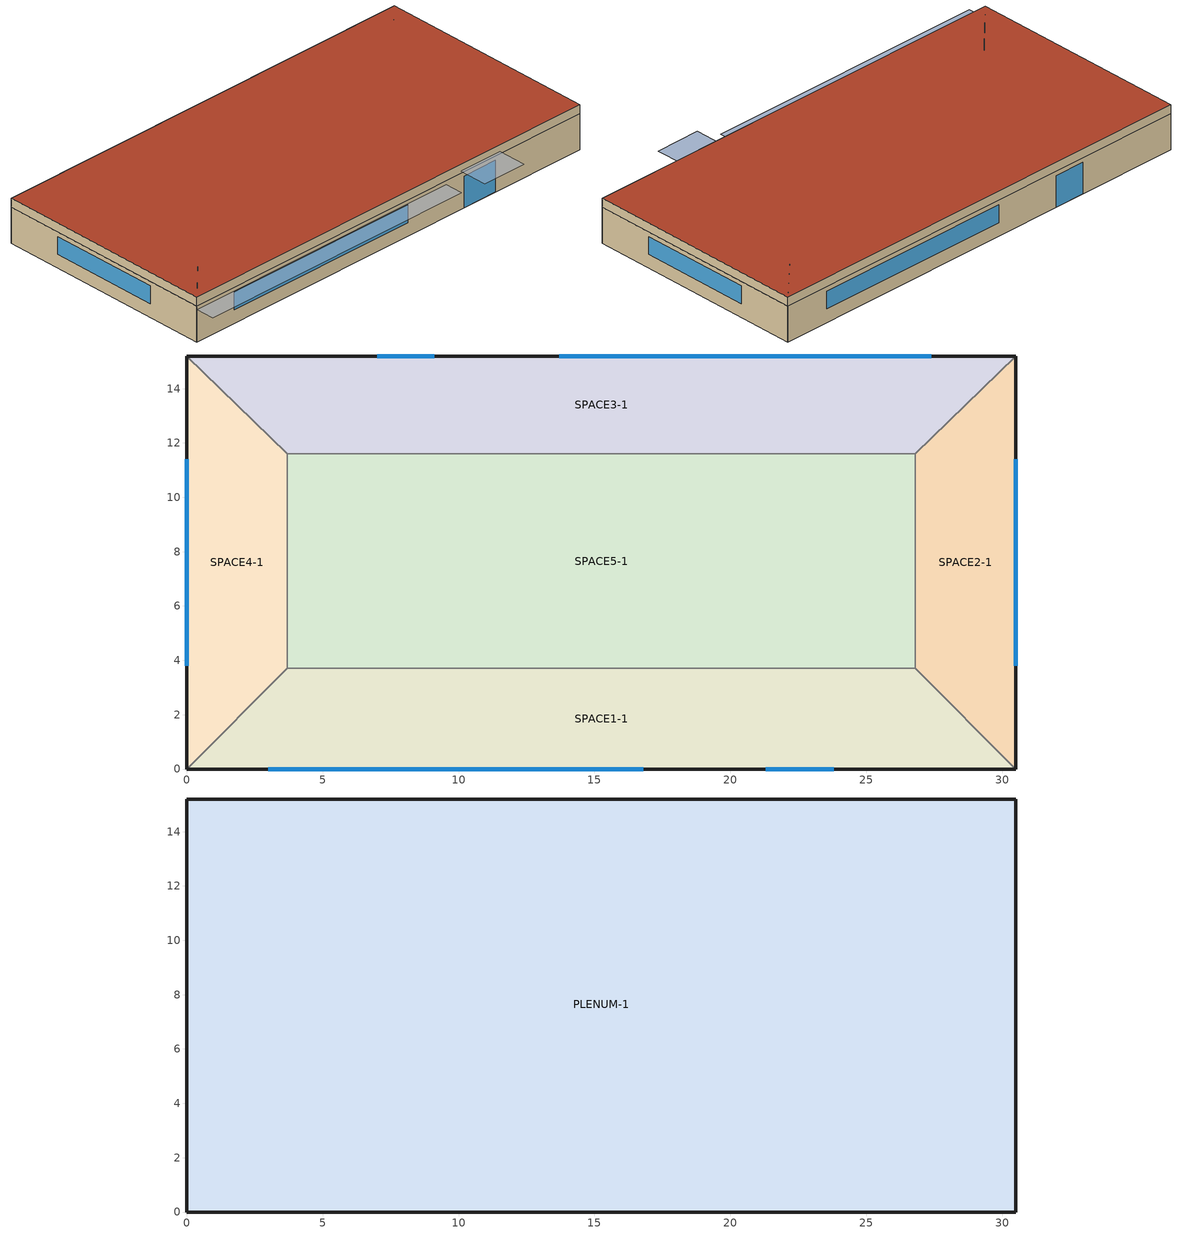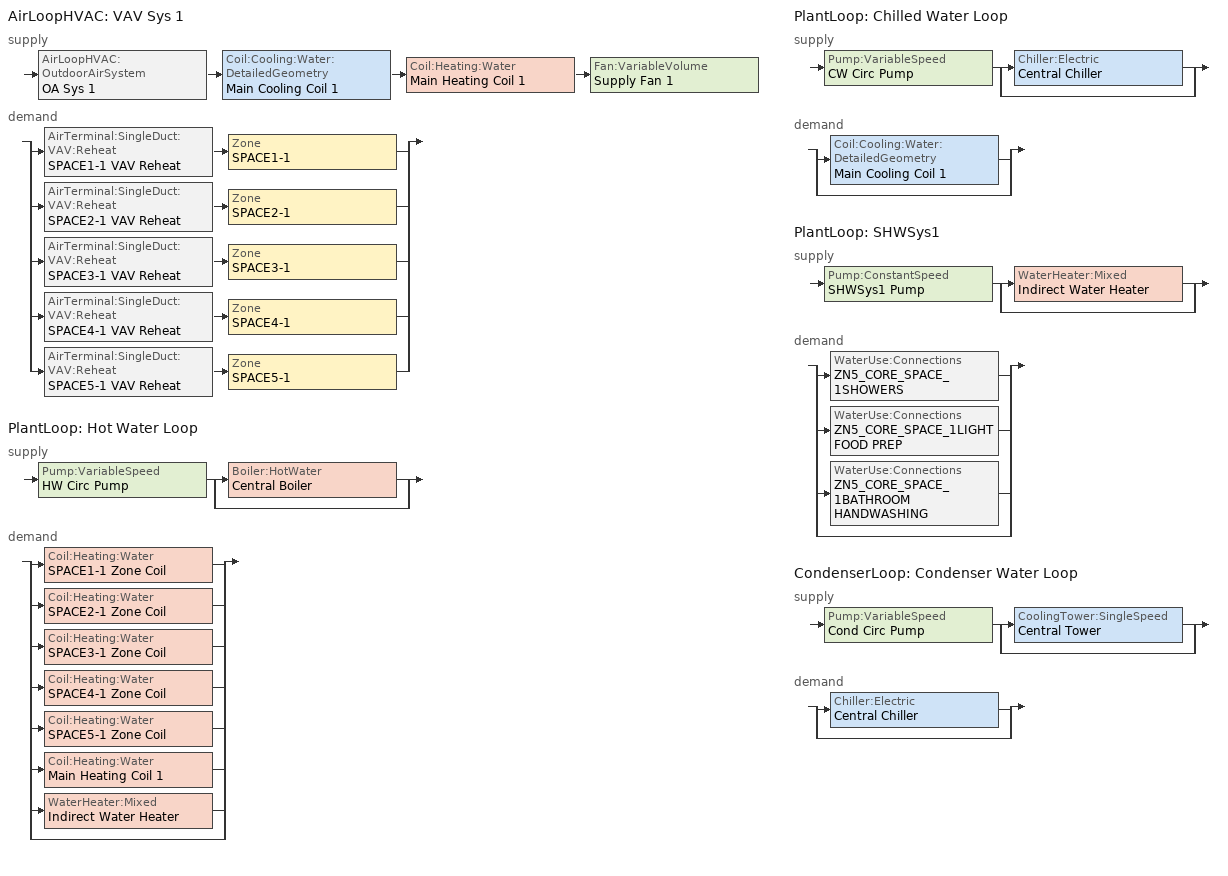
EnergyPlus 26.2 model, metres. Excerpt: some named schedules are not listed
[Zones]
SPACE1-1
 floor ground (FLOOR-SLAB-1): 26.8,3.7 30.5,0 0,0 3.7,3.7 z0
 wall outside (WALL-1): 0,0 30.5,0 z0:2.4
 wall to SPACE2-1 (INT-WALL-1): 30.5,0 26.8,3.7 z0:2.4
 wall to SPACE4-1 (INT-WALL-1): 3.7,3.7 0,0 z0:2.4
 wall to SPACE5-1 (INT-WALL-1): 26.8,3.7 3.7,3.7 z0:2.4
 window (Dbl Clr 3mm/13mm Air): 3,0 16.8,0 z0.9:2.1
 window (Sgl Grey 3mm): 21.3,0 23.8,0 z0:2.1
SPACE2-1
 floor ground (FLOOR-SLAB-1): 26.8,11.6 30.5,15.2 30.5,0 26.8,3.7 z0
 wall outside (WALL-1): 30.5,0 30.5,15.2 z0:2.4
 wall to SPACE3-1 (INT-WALL-1): 30.5,15.2 26.8,11.6 z0:2.4
 wall to SPACE5-1 (INT-WALL-1): 26.8,11.6 26.8,3.7 z0:2.4
 window (Dbl Clr 3mm/13mm Air): 30.5,3.8 30.5,11.4 z0.9:2.1
SPACE3-1
 floor ground (FLOOR-SLAB-1): 26.8,11.6 3.7,11.6 0,15.2 30.5,15.2 z0
 wall outside (WALL-1): 30.5,15.2 0,15.2 z0:2.4
 wall to SPACE4-1 (INT-WALL-1): 0,15.2 3.7,11.6 z0:2.4
 wall to SPACE5-1 (INT-WALL-1): 3.7,11.6 26.8,11.6 z0:2.4
 window (Dbl Clr 3mm/13mm Air): 27.4,15.2 13.7,15.2 z0.9:2.1
 window (Sgl Grey 3mm): 9.1,15.2 7,15.2 z0:2.1
SPACE4-1
 floor ground (FLOOR-SLAB-1): 3.7,3.7 0,0 0,15.2 3.7,11.6 z0
 wall outside (WALL-1): 0,15.2 0,0 z0:2.4
 wall to SPACE5-1 (INT-WALL-1): 3.7,3.7 3.7,11.6 z0:2.4
 window (Dbl Clr 3mm/13mm Air): 0,11.4 0,3.8 z0.9:2.1
SPACE5-1
 floor ground (FLOOR-SLAB-1): 26.8,11.6 26.8,3.7 3.7,3.7 3.7,11.6 z0
PLENUM-1
 floor to SPACE1-1 (CLNG-1): 26.8,3.7 30.5,0 0,0 3.7,3.7 z2.4
 floor to SPACE2-1 (CLNG-1): 26.8,11.6 30.5,15.2 30.5,0 26.8,3.7 z2.4
 floor to SPACE3-1 (CLNG-1): 26.8,11.6 3.7,11.6 0,15.2 30.5,15.2 z2.4
 floor to SPACE4-1 (CLNG-1): 3.7,3.7 0,0 0,15.2 3.7,11.6 z2.4
 floor to SPACE5-1 (CLNG-1): 26.8,11.6 26.8,3.7 3.7,3.7 3.7,11.6 z2.4
 wall outside (WALL-1): 0,0 30.5,0 30.5,15.2 0,15.2 0,0 z2.4:3
 roof outside (ROOF-1): 0,15.2 0,0 30.5,0 30.5,15.2 z3
shading: 0,-1.3 0,0 19.8,0 19.8,-1.3 z2.2; 21,-2 21,0 24.1,0 24.1,-2 z2.6
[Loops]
AirLoopHVAC 'VAV Sys 1'
 supply: AirLoopHVAC:OutdoorAirSystem 'OA Sys 1' > Coil:Cooling:Water:DetailedGeometry 'Main Cooling Coil 1' > Coil:Heating:Water 'Main Heating Coil 1' > Fan:VariableVolume 'Supply Fan 1'
 demand: split
  | AirTerminal:SingleDuct:VAV:Reheat 'SPACE1-1 VAV Reheat' > Zone 'SPACE1-1'
  | AirTerminal:SingleDuct:VAV:Reheat 'SPACE2-1 VAV Reheat' > Zone 'SPACE2-1'
  | AirTerminal:SingleDuct:VAV:Reheat 'SPACE3-1 VAV Reheat' > Zone 'SPACE3-1'
  | AirTerminal:SingleDuct:VAV:Reheat 'SPACE4-1 VAV Reheat' > Zone 'SPACE4-1'
  | AirTerminal:SingleDuct:VAV:Reheat 'SPACE5-1 VAV Reheat' > Zone 'SPACE5-1'
PlantLoop 'Hot Water Loop'
 supply: Pump:VariableSpeed 'HW Circ Pump' > split
  | Boiler:HotWater 'Central Boiler'
  | bypass
 demand: split
  | Coil:Heating:Water 'SPACE1-1 Zone Coil'
  | Coil:Heating:Water 'SPACE2-1 Zone Coil'
  | Coil:Heating:Water 'SPACE3-1 Zone Coil'
  | Coil:Heating:Water 'SPACE4-1 Zone Coil'
  | Coil:Heating:Water 'SPACE5-1 Zone Coil'
  | Coil:Heating:Water 'Main Heating Coil 1'
  | WaterHeater:Mixed 'Indirect Water Heater'
  | bypass
PlantLoop 'Chilled Water Loop'
 supply: Pump:VariableSpeed 'CW Circ Pump' > split
  | Chiller:Electric 'Central Chiller'
  | bypass
 demand: split
  | Coil:Cooling:Water:DetailedGeometry 'Main Cooling Coil 1'
  | bypass
PlantLoop 'SHWSys1'
 supply: Pump:ConstantSpeed 'SHWSys1 Pump' > split
  | WaterHeater:Mixed 'Indirect Water Heater'
  | bypass
 demand: split
  | WaterUse:Connections 'ZN5_CORE_SPACE_1SHOWERS'
  | WaterUse:Connections 'ZN5_CORE_SPACE_1LIGHT FOOD PREP'
  | WaterUse:Connections 'ZN5_CORE_SPACE_1BATHROOM HANDWASHING'
  | bypass
CondenserLoop 'Condenser Water Loop'
 supply: Pump:VariableSpeed 'Cond Circ Pump' > split
  | CoolingTower:SingleSpeed 'Central Tower'
  | bypass
 demand: split
  | Chiller:Electric 'Central Chiller'
  | bypass
[Building]
Building: North Axis {deg}=30; Terrain=City; Loads Convergence Tolerance Value {W}=0.04; Temperature Convergence Tolerance Value {deltaC}=0.4; Solar Distribution=FullExterior; Maximum Number of Warmup Days=25; Minimum Number of Warmup Days=6
[Site:Location]
CHICAGO_IL_USA TMY2-94846: Latitude {deg}=41.78; Longitude {deg}=-87.75; Time Zone {hr}=-6; Elevation {m}=190
[SizingPeriod:DesignDay] Day of Month=21; Humidity Condition Type=Wetbulb; Barometric Pressure {Pa}=99063; Rain Indicator=No; Snow Indicator=No; Daylight Saving Time Indicator=No; Solar Model Indicator=ASHRAEClearSky
Name | Month | Day Type | Maximum Dry-Bulb Temperature {C} | Daily Dry-Bulb Temperature Range {deltaC} | Wetbulb or DewPoint at Maximum Dry-Bulb {C} | Wind Speed {m/s} | Wind Direction {deg} | Sky Clearness
CHICAGO_IL_USA Annual Heating 99% Design Conditions DB | 1 | WinterDesignDay | -17.3 | 0 | -17.3 | 4.9 | 270 | 0
CHICAGO_IL_USA Annual Cooling 1% Design Conditions DB/MCWB | 7 | SummerDesignDay | 31.5 | 10.7 | 23 | 5.3 | 230 | 1
[Site:GroundTemperature:BuildingSurface]
20.03, 20.03, 20.13, 20.3, 20.43, 20.52, 20.62, 20.77, 20.78, 20.55, 20.44, 20.2
[Site:WaterMainsTemperature]
Calculation Method=CORRELATION; Annual Average Outdoor Air Temperature {C}=9.69; Maximum Difference In Monthly Average Outdoor Air Temperatures {deltaC}=28.1
[Site:Precipitation]
Precipitation Model Type=ScheduleAndDesignLevel; Design Level for Total Annual Precipitation {m/yr}=0.75; Precipitation Rates Schedule=PrecipitationSchd; Average Total Annual Precipitation {m/yr}=0.80771
[Material] Thermal Absorptance=0.9
Name | Roughness | Thickness {m} | Conductivity {W/m-K} | Density {kg/m3} | Specific Heat {J/kg-K} | Solar Absorptance | Visible Absorptance
RG01 | Rough | 0.0127 | 1.442 | 881 | 1674 | 0.65 | 0.65
BR01 | VeryRough | 0.0095 | 0.162 | 1121 | 1464 | 0.7 | 0.7
IN46 | VeryRough | 0.0762 | 0.023 | 24 | 1590 | 0.5 | 0.5
WD01 | MediumSmooth | 0.0191 | 0.115 | 513 | 1381 | 0.78 | 0.78
PW03 | MediumSmooth | 0.0127 | 0.115 | 545 | 1213 | 0.78 | 0.78
IN02 | Rough | 0.0901 | 0.043 | 10 | 837 | 0.75 | 0.75
GP01 | MediumSmooth | 0.0127 | 0.16 | 801 | 837 | 0.75 | 0.75
GP02 | MediumSmooth | 0.0159 | 0.16 | 801 | 837 | 0.75 | 0.75
CC03 | MediumRough | 0.1016 | 1.31 | 2243 | 837 | 0.65 | 0.65
[Material:NoMass] Roughness=Rough
Name | Thermal Resistance {m2-K/W} | Thermal Absorptance | Solar Absorptance | Visible Absorptance
CP01 | 0.367 | 0.9 | 0.75 | 0.75
MAT-CLNG-1 | 0.652259 | 0.65 | 0.65 | 0.65
[Material:AirGap]
AL21: Thermal Resistance {m2-K/W}=0.157
[Construction]
ROOF-1: RG01, BR01, IN46, WD01
WALL-1: WD01, PW03, IN02, GP01
CLNG-1: MAT-CLNG-1
FLOOR-SLAB-1: CC03, CP01
INT-WALL-1: GP02, AL21, GP02
Dbl Clr 3mm/13mm Air: CLEAR 3MM, AIR 13MM, CLEAR 3MM
Sgl Grey 3mm: GREY 3MM
[WindowMaterial:Gas]
AIR 13MM: Gas Type=Air; Thickness {m}=0.0127
[WindowMaterial:Glazing] Optical Data Type=SpectralAverage; Thickness {m}=0.003; Infrared Transmittance at Normal Incidence=0; Front Side Infrared Hemispherical Emissivity=0.84; Back Side Infrared Hemispherical Emissivity=0.84; Conductivity {W/m-K}=0.9
Name | Solar Transmittance at Normal Incidence | Front Side Solar Reflectance at Normal Incidence | Back Side Solar Reflectance at Normal Incidence | Visible Transmittance at Normal Incidence | Front Side Visible Reflectance at Normal Incidence | Back Side Visible Reflectance at Normal Incidence
CLEAR 3MM | 0.837 | 0.075 | 0.075 | 0.898 | 0.081 | 0.081
GREY 3MM | 0.626 | 0.061 | 0.061 | 0.611 | 0.061 | 0.061
[Zone] Type=1; Multiplier=1
Name | Ceiling Height {m} | Volume {m3}
PLENUM-1 | 0.6096 | 283.2
SPACE1-1; SPACE3-1 | 2.4384 | 239.247
SPACE2-1; SPACE4-1 | 2.4384 | 103.311
SPACE5-1 | 2.4384 | 447.683
[Exterior:Lights] Schedule=Always On Sch
Name | Design Level {W} | Control Option
OutsideLightsSchedule | 1000 | AstronomicalClock
OutsideLightsDuskToDawn | 1500 | AstronomicalClock
Parking Garage Lights | 800 | ScheduleNameOnly
[Exterior:FuelEquipment]
Parking Garage Fans: Fuel Use Type=Electricity; Schedule=Always On Sch; Design Level {W}=1000
[ZoneInfiltration:DesignFlowRate] Schedule=INFIL-SCH; Design Flow Rate Calculation Method=flow/zone; Constant Term Coefficient=0; Temperature Term Coefficient=0; Velocity Term Coefficient=0.2237; Velocity Squared Term Coefficient=0
Name | Zone or ZoneList or Space or SpaceList | Design Flow Rate {m3/s}
SPACE1-1 Infil 1 | SPACE1-1 | 0.0167
SPACE2-1 Infil 1 | SPACE2-1 | 0.00717
SPACE3-1 Infil 1 | SPACE3-1 | 0.0167
SPACE4-1 Infil 1 | SPACE4-1 | 0.00717
SPACE5-1 Infil 1 | SPACE5-1 | 0.031089
[People] Number of People Schedule=OCCUPY-1; Number of People Calculation Method=people; Fraction Radiant=0.3; Sensible Heat Fraction=0.55; Activity Level Schedule=ActSchd; Carbon Dioxide Generation Rate {m3/s-W}=3.82E-8; Work Efficiency Schedule=WORK_EFF_SCH; Clothing Insulation Calculation Method=ClothingInsulationSchedule; Clothing Insulation Schedule=CLOTHING_SCH; Air Velocity Schedule=AIR_VELO_SCH
Name | Zone or ZoneList or Space or SpaceList | Number of People | Mean Radiant Temperature Calculation Type | Thermal Comfort Model 1 Type | Surface Name/Angle Factor List
SPACE1-1 People 1 | SPACE1-1 | 4 | EnclosureAveraged | FANGER
SPACE1-1 People 2 | SPACE1-1 | 4 | SurfaceWeighted | KSU | FRONT-1
SPACE1-1 People 3 | SPACE1-1 | 3 | AngleFactor | PIERCE | These Angle Factors
SPACE2-1 People 1 | SPACE2-1 | 5 | EnclosureAveraged | FANGER
SPACE3-1 People 1 | SPACE3-1 | 11 | EnclosureAveraged | FANGER
SPACE4-1 People 1 | SPACE4-1 | 5 | EnclosureAveraged | FANGER
SPACE5-1 People 1 | SPACE5-1 | 20 | EnclosureAveraged | FANGER
[ZoneMRTCalculation]
SPACE1-1: People Name 1=SPACE1-1 People 1; MRT Weighting Factor 1=0.3; People Name 2=SPACE1-1 People 2; MRT Weighting Factor 2=0.3; People Name 3=SPACE1-1 People 3; MRT Weighting Factor 3=0.4
[Lights] Schedule=LIGHTS-1; Design Level Calculation Method=LightingLevel; Return Air Fraction=0.2; Fraction Radiant=0.59; Fraction Visible=0.2
Name | Zone or ZoneList or Space or SpaceList | Lighting Level {W} | Fraction Replaceable
SPACE1-1 Lights 1 | SPACE1-1 | 1584 | 1
SPACE1-1 Lights 2 | SPACE1-1 | 480 | 0
SPACE2-1 Lights 1 | SPACE2-1 | 684 | 1
SPACE2-1 Lights 2 | SPACE2-1 | 684 | 0
SPACE3-1 Lights 1 | SPACE3-1 | 1584 | 1
SPACE3-1 Lights 2 | SPACE3-1 | 480 | 1
SPACE4-1 Lights 1 | SPACE4-1 | 684 | 1
SPACE5-1 Lights 1 | SPACE5-1 | 2964 | 1
SPACE5-1 Lights 2 | SPACE5-1 | 2964 | 0
[ElectricEquipment] Schedule=EQUIP-1; Design Level Calculation Method=EquipmentLevel; Fraction Latent=0; Fraction Lost=0
Name | Zone or ZoneList or Space or SpaceList | Design Level {W} | Fraction Radiant
SPACE1-1 ElecEq 1 | SPACE1-1 | 1056 | 0.3
SPACE1-1 ElecEq 2 | SPACE1-1 | 200 | 0.3
SPACE1-1 ElecEq 3 | SPACE1-1 | 200 | 0.1
SPACE2-1 ElecEq 1 | SPACE2-1 | 456 | 0.3
SPACE3-1 ElecEq 1 | SPACE3-1 | 1056 | 0.3
SPACE3-1 ElecEq 2 | SPACE3-1 | 200 | 0.3
SPACE4-1 ElecEq 1 | SPACE4-1 | 100 | 0.3
SPACE5-1 ElecEq 1 | SPACE5-1 | 1976 | 0.3
[WaterUse:Equipment]
Name | Peak Flow Rate {m3/s} | Flow Rate Fraction Schedule | Target Temperature Schedule | Hot Water Supply Temperature Schedule | Zone | Sensible Fraction Schedule
SPACE1-1 DHW 1; SPACE3-1 DHW 1 | 0.00015 | Bathroom Flow Frac Sch | Bathroom Target Temp Schedule | Hot Water Supply Temp Schedule
SPACE2-1 DHW 1 | 0.00004 | Kitchen Flow Frac Sch | Kitchen Target Temp Schedule | Hot Water Supply Temp Schedule
ZN5_CORE_SPACE_1SHOWERS | 5E-5 | Shower flow sched | ZN5_CORE_SPACE_1SHOWERS Temp Sched | ZN5_CORE_SPACE_1SHOWERSHot Supply Temp Sched | SPACE5-1 | ZN5_CORE_SPACE_1SHOWERS Enthalpy Gain Fract
ZN5_CORE_SPACE_1LIGHT FOOD PREP | 3.25E-5 | Kitchen Flow Frac Sch | ZN5_CORE_SPACE_1LIGHT FOOD PREP Temp Sched | ZN5_CORE_SPACE_1LIGHT FOOD PREPHot Supply Temp Sched | SPACE5-1 | ZN5_CORE_SPACE_1LIGHT FOOD PREP Enthalpy Gain Fract
ZN5_CORE_SPACE_1BATHROOM HANDWASHING | 0.000433333 | Bathroom Flow Frac Sch | ZN5_CORE_SPACE_1BATHROOM HANDWASHING Temp Sched | ZN5_CORE_SPACE_1BATHROOM HANDWASHINGHot Supply Temp Sched | SPACE5-1 | ZN5_CORE_SPACE_1BATHROOM HANDWASHING Enthalpy Gain Fract
[GasEquipment] Schedule=EQUIP-1; Design Level Calculation Method=EquipmentLevel; Fraction Latent=0; Fraction Radiant=0.3; Fraction Lost=0; Carbon Dioxide Generation Rate {m3/s-W}=0
Name | Zone or ZoneList or Space or SpaceList | Design Level {W}
SPACE2-1 GasEq 1 | SPACE2-1 | 1000
SPACE4-1 GasEq 1 | SPACE4-1 | 808
[HotWaterEquipment]
SPACE2-1 HWEq 1: Zone or ZoneList or Space or SpaceList=SPACE2-1; Schedule=EQUIP-1; Design Level Calculation Method=EquipmentLevel; Design Level {W}=300; Fraction Latent=0.2; Fraction Radiant=0.1; Fraction Lost=0.5
[SteamEquipment]
SPACE4-1 ElecEq 1: Zone or ZoneList or Space or SpaceList=SPACE4-1; Schedule=EQUIP-1; Design Level Calculation Method=EquipmentLevel; Design Level {W}=1050; Fraction Latent=0.5; Fraction Radiant=0.3; Fraction Lost=0
[Sizing:Zone] Zone Cooling Design Supply Air Temperature Input Method=SupplyAirTemperature; Zone Cooling Design Supply Air Temperature {C}=14; Zone Heating Design Supply Air Temperature Input Method=SupplyAirTemperature; Zone Heating Design Supply Air Temperature {C}=50; Zone Cooling Design Supply Air Humidity Ratio {kgWater/kgDryAir}=0.009; Zone Heating Design Supply Air Humidity Ratio {kgWater/kgDryAir}=0.004; Zone Heating Sizing Factor=0; Zone Cooling Sizing Factor=0; Cooling Design Air Flow Method=DesignDay; Cooling Design Air Flow Rate {m3/s}=0; Heating Design Air Flow Method=DesignDay; Heating Design Air Flow Rate {m3/s}=0; Account for Dedicated Outdoor Air System=No; Dedicated Outdoor Air System Control Strategy=NeutralSupplyAir; Dedicated Outdoor Air Low Setpoint Temperature for Design {C}=autosize; Dedicated Outdoor Air High Setpoint Temperature for Design {C}=autosize
Name | Design Specification Outdoor Air Object
SPACE1-1 | SZ DSOA SPACE1-1
SPACE2-1 | SZ DSOA SPACE2-1
SPACE3-1 | SZ DSOA SPACE3-1
SPACE4-1 | SZ DSOA SPACE4-1
SPACE5-1 | SZ DSOA SPACE5-1
[DesignSpecification:OutdoorAir] Outdoor Air Method=flow/person; Outdoor Air Flow per Person {m3/s-person}=0.00944; Outdoor Air Flow per Zone Floor Area {m3/s-m2}=0; Outdoor Air Flow per Zone {m3/s}=0
SZ DSOA SPACE1-1; SZ DSOA SPACE2-1; SZ DSOA SPACE3-1; SZ DSOA SPACE4-1; SZ DSOA SPACE5-1
[Sizing:System]
VAV Sys 1: Type of Load to Size On=sensible; Design Outdoor Air Flow Rate {m3/s}=autosize; Central Heating Maximum System Air Flow Ratio=0.3; Preheat Design Temperature {C}=7; Preheat Design Humidity Ratio {kgWater/kgDryAir}=0.008; Precool Design Temperature {C}=11; Precool Design Humidity Ratio {kgWater/kgDryAir}=0.008; Central Cooling Design Supply Air Temperature {C}=12.8; Central Heating Design Supply Air Temperature {C}=16.7; Type of Zone Sum to Use=noncoincident; 100% Outdoor Air in Cooling=no; 100% Outdoor Air in Heating=no; Central Cooling Design Supply Air Humidity Ratio {kgWater/kgDryAir}=0.008; Central Heating Design Supply Air Humidity Ratio {kgWater/kgDryAir}=0.008; Cooling Supply Air Flow Rate Method=DesignDay; Cooling Supply Air Flow Rate {m3/s}=0; Heating Supply Air Flow Rate Method=DesignDay; Heating Supply Air Flow Rate {m3/s}=0; Zone Maximum Outdoor Air Fraction=1; Cooling Design Capacity Method=CoolingDesignCapacity; Cooling Design Capacity {W}=autosize; Heating Design Capacity Method=HeatingDesignCapacity; Heating Design Capacity {W}=autosize; Central Cooling Capacity Control Method=VAV
[Sizing:Plant]
Name | Loop Type | Design Loop Exit Temperature {C} | Loop Design Temperature Difference {deltaC}
Hot Water Loop | heating | 82 | 11
Chilled Water Loop | cooling | 7.22 | 6.67
Condenser Water Loop | condenser | 29.4 | 5.6
SHWSys1 | HEATING | 56 | 5
[ZoneControl:Thermostat] Control Type Schedule=Zone Control Type Sched; Control 1=CoolingSetPoint; Control 2=HeatingSetpoint; Control 3=DualSetPoint
Name | Zone or ZoneList
SPACE1-1 Control | SPACE1-1
SPACE2-1 Control | SPACE2-1
SPACE3-1 Control | SPACE3-1
SPACE4-1 Control | SPACE4-1
SPACE5-1 Control | SPACE5-1
[ThermostatSetpoint:SingleHeating]
HeatingSetpoint: Setpoint Temperature Schedule=Htg-SetP-Sch
[ThermostatSetpoint:SingleCooling]
CoolingSetpoint: Setpoint Temperature Schedule=Clg-SetP-Sch
[ThermostatSetpoint:DualSetpoint]
DualSetPoint: Heating Setpoint Temperature Schedule=Htg-SetP-Sch; Cooling Setpoint Temperature Schedule=Clg-SetP-Sch
[Zone equipment]
SPACE1-1: SPACE1-1 VAV Reheat
SPACE2-1: SPACE2-1 VAV Reheat
SPACE3-1: SPACE3-1 VAV Reheat
SPACE4-1: SPACE4-1 VAV Reheat
SPACE5-1: SPACE5-1 VAV Reheat
[AirTerminal:SingleDuct:VAV:Reheat] Availability Schedule=ReheatCoilAvailSched; Maximum Air Flow Rate {m3/s}=autosize; Zone Minimum Air Flow Input Method=Constant; Constant Minimum Air Flow Fraction=0.3; Maximum Hot Water or Steam Flow Rate {m3/s}=autosize; Minimum Hot Water or Steam Flow Rate {m3/s}=0; Convergence Tolerance=0.001; Damper Heating Action=ReverseWithLimits; Maximum Flow per Zone Floor Area During Reheat {m3/s-m2}=AUTOCALCULATE; Maximum Flow Fraction During Reheat=AUTOCALCULATE
Name | Reheat Coil
SPACE1-1 VAV Reheat | SPACE1-1 Zone Coil
SPACE2-1 VAV Reheat | SPACE2-1 Zone Coil
SPACE3-1 VAV Reheat | SPACE3-1 Zone Coil
SPACE4-1 VAV Reheat | SPACE4-1 Zone Coil
SPACE5-1 VAV Reheat | SPACE5-1 Zone Coil
[Coil:Heating:Water] Availability Schedule=ReheatCoilAvailSched; U-Factor Times Area Value {W/K}=autosize; Maximum Water Flow Rate {m3/s}=autosize; Performance Input Method=UFactorTimesAreaAndDesignWaterFlowRate; Rated Capacity {W}=autosize; Rated Inlet Water Temperature {C}=82.2; Rated Inlet Air Temperature {C}=16.6; Rated Outlet Water Temperature {C}=71.1; Rated Outlet Air Temperature {C}=32.2
SPACE1-1 Zone Coil; SPACE2-1 Zone Coil; SPACE3-1 Zone Coil; SPACE4-1 Zone Coil; SPACE5-1 Zone Coil; Main Heating Coil 1
[AirLoopHVAC:ReturnPlenum]
Return-Plenum-1: Zone=PLENUM-1
[AirLoopHVAC]
VAV Sys 1: Design Supply Air Flow Rate {m3/s}=autosize
[AvailabilityManager:Scheduled]
VAV Sys 1 Avail: Schedule=FanAvailSched
[Coil:Cooling:Water:DetailedGeometry]
Main Cooling Coil 1: Availability Schedule=CoolingCoilAvailSched; Maximum Water Flow Rate {m3/s}=autosize; Tube Outside Surface Area {m2}=autosize; Total Tube Inside Area {m2}=autosize; Fin Surface Area {m2}=autosize; Minimum Airflow Area {m2}=autosize; Coil Depth {m}=autosize; Fin Diameter {m}=autosize; Number of Tubes per Row=autosize
[Fan:VariableVolume]
Supply Fan 1: Availability Schedule=FanAvailSched; Fan Total Efficiency=0.7; Pressure Rise {Pa}=600; Maximum Flow Rate {m3/s}=autosize; Fan Power Minimum Flow Rate Input Method=Fraction; Fan Power Minimum Flow Fraction=0.25; Motor Efficiency=0.9; Motor In Airstream Fraction=1; Fan Power Coefficient 1=0.350712; Fan Power Coefficient 2=0.308505; Fan Power Coefficient 3=-0.541374; Fan Power Coefficient 4=0.871988; Fan Power Coefficient 5=0
[Controller:WaterCoil] Control Variable=Temperature; Actuator Variable=FLOW; Controller Convergence Tolerance {deltaC}=0.002; Maximum Actuated Flow {m3/s}=autosize; Minimum Actuated Flow {m3/s}=0
Name | Action
Central Cooling Coil Contoller 1 | Reverse
Central Heating Coil Contoller 1 | Normal
[Controller:OutdoorAir]
OA Controller 1: Minimum Outdoor Air Flow Rate {m3/s}=autosize; Maximum Outdoor Air Flow Rate {m3/s}=autosize; Economizer Control Type=FixedDryBulb; Economizer Control Action Type=ModulateFlow; Economizer Maximum Limit Dry-Bulb Temperature {C}=19; Economizer Minimum Limit Dry-Bulb Temperature {C}=4; Lockout Type=NoLockout; Minimum Limit Type=FixedMinimum; Minimum Outdoor Air Schedule=Min OA Sched
[SetpointManager:Scheduled] Control Variable=Temperature
Name | Schedule | Setpoint Node or NodeList
Supply Air Temp Manager 1 | Seasonal Reset Supply Air Temp Sch | Supply Air Temp Nodes 1
Chilled Water Loop Setpoint Manager | CW Loop Temp Schedule | Chilled Water Loop Setpoint Node List
Central Chiller Setpoint Manager | CW Loop Temp Schedule | Central Chiller Outlet Node
SHWSys1 Loop Setpoint Manager | SHWSys1-Loop-Temp-Schedule | SHWSys1 Supply Outlet Node
[SetpointManager:MixedAir]
Mixed Air Temp Manager 1: Control Variable=Temperature; Setpoint Node or NodeList=Main Branch SetPoint Node List
[PlantLoop] Minimum Loop Flow Rate {m3/s}=0; Plant Loop Volume {m3}=autocalculate
Name | Fluid Type | Plant Equipment Operation Scheme | Maximum Loop Temperature {C} | Minimum Loop Temperature {C} | Maximum Loop Flow Rate {m3/s} | Load Distribution Scheme
Hot Water Loop | Water | Hot Loop Operation | 100 | 10 | autosize | SequentialLoad
Chilled Water Loop | Water | CW Loop Operation | 98 | 1 | autosize | SequentialLoad
SHWSys1 | WATER | SHWSys1 Loop Operation Scheme List | 60 | 10 | AUTOSIZE | OPTIMAL
[SetpointManager:OutdoorAirReset] Control Variable=Temperature; Setpoint at Outdoor Low Temperature {C}=80; Outdoor Low Temperature {C}=-17.778; Setpoint at Outdoor High Temperature {C}=70; Outdoor High Temperature {C}=21.11
Name | Setpoint Node or NodeList
Hot Water Loop Setpoint Manager | Hot Water Loop Setpoint Node List
Central Boiler Setpoint Manager | Central Boiler Outlet Node
[PlantEquipmentOperationSchemes] Control Scheme 1 Schedule=PlantOnSched
Name | Control Scheme 1
Hot Loop Operation | Central Boiler Only
CW Loop Operation | Central Chiller Only
SHWSys1 Loop Operation Scheme List | SHWSys1 Operation Scheme
[PlantEquipmentOperation:HeatingLoad] Load Range 1 Lower Limit {W}=0
Name | Load Range 1 Upper Limit {W} | Range 1 Equipment List
Central Boiler Only | 1000000 | heating plant
SHWSys1 Operation Scheme | 1000000000000000 | SHWSys1 Equipment List
[PlantEquipmentList]
heating plant: Central Boiler
Cooling Plant: Central Chiller
SHWSys1 Equipment List: Indirect Water Heater
[Boiler:HotWater]
Central Boiler: Fuel Type=NaturalGas; Nominal Capacity {W}=autosize; Nominal Thermal Efficiency=0.8; Efficiency Curve Temperature Evaluation Variable=LeavingBoiler; Normalized Boiler Efficiency Curve=BoilerEfficiency; Design Water Flow Rate {m3/s}=autosize; Minimum Part Load Ratio=0; Maximum Part Load Ratio=1.2; Optimum Part Load Ratio=1; Water Outlet Upper Temperature Limit {C}=100; Boiler Flow Mode=LeavingSetpointModulated
[Pump:VariableSpeed] Design Maximum Flow Rate {m3/s}=autosize; Design Pump Head {Pa}=179352; Design Power Consumption {W}=autosize; Motor Efficiency=0.9; Fraction of Motor Inefficiencies to Fluid Stream=0; Coefficient 1 of the Part Load Performance Curve=0; Coefficient 2 of the Part Load Performance Curve=1; Coefficient 3 of the Part Load Performance Curve=0; Coefficient 4 of the Part Load Performance Curve=0; Design Minimum Flow Rate {m3/s}=0; Pump Control Type=INTERMITTENT
Name | Pump Flow Rate Schedule
HW Circ Pump
CW Circ Pump; Cond Circ Pump | CoolingPumpAvailSched
[WaterHeater:Mixed]
Indirect Water Heater: Tank Volume {m3}=AUTOSIZE; Setpoint Temperature Schedule=Hot Water Setpoint Temperature Schedule; Deadband Temperature Difference {deltaC}=5; Maximum Temperature Limit {C}=82.2222; Heater Control Type=CYCLE; Heater Maximum Capacity {W}=0; Heater Fuel Type=ELECTRICITY; Heater Thermal Efficiency=0.8; Off Cycle Parasitic Fuel Type=ELECTRICITY; On Cycle Parasitic Fuel Type=ELECTRICITY; Ambient Temperature Indicator=Zone; Ambient Temperature Zone=SPACE5-1; Off Cycle Loss Coefficient to Ambient Temperature {W/K}=5; On Cycle Loss Coefficient to Ambient Temperature {W/K}=5; Use Side Effectiveness=1; Source Side Effectiveness=0.9; Use Side Design Flow Rate {m3/s}=autosize; Source Side Design Flow Rate {m3/s}=autosize; Indirect Water Heating Recovery Time {hr}=1
[WaterHeater:Sizing]
Indirect Water Heater: Design Mode=PeakDraw; Time Storage Can Meet Peak Draw {hr}=0.538503; Time for Tank Recovery {hr}=0; Nominal Tank Volume for Autosizing Plant Connections {m3}=1
[PlantEquipmentOperation:CoolingLoad] Load Range 1 Lower Limit {W}=0
Name | Load Range 1 Upper Limit {W} | Range 1 Equipment List
Central Chiller Only | 900000 | Cooling Plant
Year Round Tower Operation | 90000000 | All Towers
[Chiller:Electric]
Central Chiller: Condenser Type=WaterCooled; Nominal Capacity {W}=autosize; Nominal COP {W/W}=3.2; Minimum Part Load Ratio=0; Maximum Part Load Ratio=1; Optimum Part Load Ratio=0.65; Design Condenser Inlet Temperature {C}=29.44; Temperature Rise Coefficient=2.682759; Design Chilled Water Outlet Temperature {C}=6.667; Design Chilled Water Flow Rate {m3/s}=autosize; Design Condenser Fluid Flow Rate {m3/s}=autosize; Coefficient 1 of Capacity Ratio Curve=0.944836; Coefficient 2 of Capacity Ratio Curve=-0.0570088; Coefficient 3 of Capacity Ratio Curve=-0.00185486; Coefficient 1 of Power Ratio Curve=1.907846; Coefficient 2 of Power Ratio Curve=-1.20499; Coefficient 3 of Power Ratio Curve=0.263462; Coefficient 1 of Full Load Ratio Curve=0.03303; Coefficient 2 of Full Load Ratio Curve=0.6852; Coefficient 3 of Full Load Ratio Curve=0.2818; Chilled Water Outlet Temperature Lower Limit {C}=5; Chiller Flow Mode=LeavingSetpointModulated
[CondenserLoop]
Condenser Water Loop: Fluid Type=Water; Condenser Equipment Operation Scheme=Tower Loop Operation; Maximum Loop Temperature {C}=80; Minimum Loop Temperature {C}=10; Maximum Loop Flow Rate {m3/s}=autosize; Minimum Loop Flow Rate {m3/s}=0; Condenser Loop Volume {m3}=autocalculate; Load Distribution Scheme=SequentialLoad
[SetpointManager:FollowOutdoorAirTemperature]
MyCondenserControl: Control Variable=Temperature; Reference Temperature Type=OutdoorAirWetBulb; Offset Temperature Difference {deltaC}=0; Maximum Setpoint Temperature {C}=80; Minimum Setpoint Temperature {C}=10; Setpoint Node or NodeList=Condenser Supply Outlet Node
[CondenserEquipmentOperationSchemes]
Tower Loop Operation: Control Scheme 1=Year Round Tower Operation; Control Scheme 1 Schedule=PlantOnSched
[CondenserEquipmentList]
All Towers: Central Tower
[CoolingTower:SingleSpeed]
Central Tower: Design Water Flow Rate {m3/s}=autosize; Design Air Flow Rate {m3/s}=autosize; Design Fan Power {W}=autosize; Design U-Factor Times Area Value {W/K}=autosize; Free Convection Regime Air Flow Rate {m3/s}=0; Free Convection Regime U-Factor Times Area Value {W/K}=0; Performance Input Method=UFactorTimesAreaAndDesignWaterFlowRate; Evaporation Loss Mode=SaturatedExit; Drift Loss Percent {percent}=0.008; Blowdown Calculation Mode=ConcentrationRatio; Blowdown Concentration Ratio=3; Supply Water Storage Tank=Tank for towers and landscaping
[Pump:ConstantSpeed]
SHWSys1 Pump: Design Flow Rate {m3/s}=AUTOSIZE; Design Pump Head {Pa}=179352; Design Power Consumption {W}=AUTOSIZE; Motor Efficiency=0.9; Fraction of Motor Inefficiencies to Fluid Stream=0; Pump Control Type=INTERMITTENT
[WaterUse:Connections]
Name | Water Use Equipment 1
ZN5_CORE_SPACE_1SHOWERS | ZN5_CORE_SPACE_1SHOWERS
ZN5_CORE_SPACE_1LIGHT FOOD PREP | ZN5_CORE_SPACE_1LIGHT FOOD PREP
ZN5_CORE_SPACE_1BATHROOM HANDWASHING | ZN5_CORE_SPACE_1BATHROOM HANDWASHING
[WaterUse:Storage]
Tank for towers and landscaping: Water Quality Subcategory=Rain and well water; Maximum Capacity {m3}=5; Initial Volume {m3}=2.5; Design In Flow Rate {m3/s}=20; Design Out Flow Rate {m3/s}=20; Type of Supply Controlled by Float Valve=GroundwaterWell; Float Valve On Capacity {m3}=2.1; Float Valve Off Capacity {m3}=2.5; Backup Mains Capacity {m3}=1; Water Thermal Mode=ScheduledTemperature; Water Temperature Schedule=Water Tank Temp Sched
[WaterUse:Well]
Well 1: Storage Tank=Tank for towers and landscaping; Pump Rated Flow Rate {m3/s}=0.1; Pump Rated Power Consumption {W}=120
[WaterUse:RainCollector]
roof rainwater collector: Storage Tank=Tank for towers and landscaping; Loss Factor Mode=CONSTANT; Collection Loss Factor=0.1; Maximum Collection Rate {m3/s}=1; Collection Surface 1=TOP-1
[Schedule:Compact]
OCCUPY-1: Through: 12/31, For: WeekDays SummerDesignDay CustomDay1 CustomDay2, Until: 8:00, 0, Until: 11:00, 1, Until: 12:00, 0.8, Until: 13:00, 0.4, Until: 14:00, 0.8, Until: 18:00, 1, Until: 19:00, 0.5, Until: 21:00, 0.1, Until: 24:00, 0, For: Weekends WinterDesignDay Holiday, Until: 24:00, 0
LIGHTS-1: Through: 12/31, For: WeekDays SummerDesignDay CustomDay1 CustomDay2, Until: 8:00, 0.05, Until: 9:00, 0.9, Until: 10:00, 0.95, Until: 11:00, 1, Until: 12:00, 0.95, Until: 13:00, 0.8, Until: 14:00, 0.9, Until: 18:00, 1, Until: 19:00, 0.6, Until: 21:00, 0.2, Until: 24:00, 0.05, For: Weekends WinterDesignDay Holiday, Until: 24:00, 0.05
EQUIP-1: Through: 12/31, For: WeekDays SummerDesignDay CustomDay1 CustomDay2, Until: 8:00, 0.02, Until: 9:00, 0.4, Until: 14:00, 0.9, Until: 15:00, 0.8, Until: 16:00, 0.7, Until: 18:00, 0.5, Until: 20:00, 0.3, Until: 24:00, 0.02, For: Weekends WinterDesignDay Holiday, Until: 24:00, 0.2
Bathroom Flow Frac Sch; Kitchen Flow Frac Sch: THROUGH: 12/31, FOR: AllDays, UNTIL: 4:00, 0, UNTIL: 8:00, 0.1, UNTIL: 12:00, 0.3, UNTIL: 16:00, 0.5, UNTIL: 20:00, 0.2, UNTIL: 24:00, 0
Shower flow sched: THROUGH: 12/31, FOR: AllDays, UNTIL: 6:00, 0, UNTIL: 9:00, 0.3, UNTIL: 10:00, 0, UNTIL: 12:00, 0, UNTIL: 14:00, 1, UNTIL: 24:00, 0
INFIL-SCH: Through: 3/31, For: AllDays, Until: 24:00, 1, Through: 10/31, For: AllDays, Until: 24:00, 0, Through: 12/31, For: AllDays, Until: 24:00, 1
ActSchd: Through: 12/31, For: AllDays, Until: 24:00, 117.24
Hot Water Setpoint Temperature Schedule; Hot Water Supply Temp Schedule: Through: 12/31, For: AllDays, Until: 24:00, 60
WORK_EFF_SCH: Through: 12/31, For: AllDays, Until: 24:00, 0
AIR_VELO_SCH; ZN5_CORE_SPACE_1LIGHT FOOD PREP Enthalpy Gain Fract; ZN5_CORE_SPACE_1BATHROOM HANDWASHING Enthalpy Gain Fract: Through: 12/31, For: AllDays, Until: 24:00, 0.2
CLOTHING_SCH: Through: 04/30, For: AllDays, Until: 24:00, 1.1, Through: 09/30, For: AllDays, Until: 24:00, 0.6, Through: 12/31, For: AllDays, Until: 24:00, 1.1
Always On Sch; PlantOnSched: Through: 12/31, For: AllDays, Until: 24:00, 1
Htg-SetP-Sch: Through: 12/31, For: SummerDesignDay, Until: 24:00, 12.8, For: WinterDesignDay, Until: 24:00, 21.1, For: WeekDays, Until: 7:00, 12.8, Until: 18:00, 21.1, Until: 24:00, 12.8, For: WeekEnds Holiday, Until: 7:00, 12.8, Until: 13:00, 21.1, Until: 24:00, 12.8, For: AllOtherDays, Until: 7:00, 12.8, Until: 18:00, 21.1, Until: 24:00, 12.8
Clg-SetP-Sch: Through: 12/31, For: SummerDesignDay, Until: 24:00, 23.9, For: WinterDesignDay, Until: 24:00, 40, For: WeekDays, Until: 7:00, 40, Until: 18:00, 23.9, Until: 24:00, 40, For: WeekEnds Holiday, Until: 7:00, 40, Until: 13:00, 23.9, Until: 24:00, 32.2, For: AllOtherDays, Until: 7:00, 40, Until: 18:00, 23.9, Until: 24:00, 40
Zone Control Type Sched: Through: 12/31, For: SummerDesignDay, Until: 24:00, 2, For: WinterDesignDay, Until: 24:00, 1, For: AllOtherDays, Until: 24:00, 4
Min OA Sched: Through: 12/31, For: Weekdays, Until: 6:00, 1, Until: 18:00, 1, Until: 24:00, 1, For: AllOtherDays, Until: 24:00, 1
FanAvailSched: Through: 3/31, For: AllDays, Until: 24:00, 1, Through: 9/30, For: WeekDays, Until: 7:00, 0, Until: 18:00, 1, Until: 24:00, 0, For: SummerDesignDay WinterDesignDay, Until: 24:00, 1, For: AllOtherDays, Until: 24:00, 0, Through: 12/31, For: AllDays, Until: 24:00, 1
CoolingCoilAvailSched: Through: 3/31, For: AllDays, Until: 9:00, 0, Until: 18:00, 1, Until: 24:00, 0, Through: 9/30, For: WeekDays, Until: 24:00, 1, For: SummerDesignDay WinterDesignDay, Until: 24:00, 1, For: AllOtherDays, Until: 24:00, 0, Through: 12/31, For: AllDays, Until: 9:00, 0, Until: 18:00, 1, Until: 24:00, 0
CoolingPumpAvailSched: Through: 3/31, For: AllDays, Until: 9:00, 0, Until: 18:00, 1, Until: 24:00, 0, Through: 9/30, For: AllDays, Until: 24:00, 1, Through: 12/31, For: AllDays, Until: 9:00, 0, Until: 18:00, 1, Until: 24:00, 0
ReheatCoilAvailSched: Through: 3/31, For: AllDays, Until: 24:00, 1, Through: 9/30, For: WeekDays, Until: 7:00, 0, Until: 17:00, 1, Until: 24:00, 0, For: SummerDesignDay WinterDesignDay, Until: 24:00, 1, For: AllOtherDays, Until: 24:00, 0, Through: 12/31, For: AllDays, Until: 24:00, 1
CW Loop Temp Schedule: Through: 12/31, For: AllDays, Until: 24:00, 7.22
Bathroom Target Temp Schedule: Through: 12/31, For: AllDays, Until: 24:00, 40
Kitchen Target Temp Schedule: Through: 12/31, For: AllDays, Until: 24:00, 50
Seasonal Reset Supply Air Temp Sch: Through: 3/31, For: AllDays, Until: 24:00, 16, Through: 9/30, For: AllDays, Until: 24:00, 13, Through: 12/31, For: AllDays, Until: 24:00, 16
SHWSys1-Loop-Temp-Schedule: Through: 12/31, For: AllDays, Until: 24:00, 56
ZN5_CORE_SPACE_1SHOWERS Enthalpy Gain Fract: Through: 12/31, For: AllDays, Until: 24:00, 0.4
ZN5_CORE_SPACE_1SHOWERS Temp Sched: Through: 12/31, For: AllDays, Until: 24:00, 37
ZN5_CORE_SPACE_1SHOWERSHot Supply Temp Sched; ZN5_CORE_SPACE_1LIGHT FOOD PREPHot Supply Temp Sched; ZN5_CORE_SPACE_1BATHROOM HANDWASHINGHot Supply Temp Sched: Through: 12/31, For: AllDays, Until: 24:00, 55
ZN5_CORE_SPACE_1LIGHT FOOD PREP Temp Sched: Through: 12/31, For: AllDays, Until: 24:00, 38.5
ZN5_CORE_SPACE_1BATHROOM HANDWASHING Temp Sched: Through: 12/31, For: AllDays, Until: 24:00, 40.4
Water Tank Temp Sched: Through: 12/31, For: AllDays, Until: 24:00, 22
[Curve:Quadratic]
BoilerEfficiency: Coefficient1 Constant=1; Coefficient2 x=0; Coefficient3 x**2=0; Minimum Value of x=0; Maximum Value of x=1
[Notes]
5ZoneWaterSystems.idf
Basic file description:  1 story building divided into 4 exterior and one interior conditioned zones and return plenum.
Highlights:              This input illustrates various uses of the water systems.
test file derived from 5ZoneBoilerOutsideReset.idf
Simulation Location/Run: CHICAGO_IL_USA TMY2-94846, 2 design days, 1 run periods,
Run Control executes the run periods using the weather file
Location:                Chicago, IL
Design Days:             CHICAGO_IL_USA Annual Heating 99% Design Conditions DB, MaxDB= -17.3°C
CHICAGO_IL_USA Annual Cooling 1% Design Conditions, MaxDB=  31.5°C MCWB=  23.0°C
Run Period (Weather File): Full year, CHICAGO_IL_USA TMY2-94846
Run Control:             Zone and System sizing with weather file run control (no design days run)
Building: Single floor rectangular building 100 ft x 50 ft. 5 zones - 4 exterior, 1 interior, zone height 8 feet.
Exterior zone depth is 12 feet. There is a 2 foot high return plenum: the overall building height is
10 feet. There are windows on all 4 facades; the south and north facades have glass doors.
The south facing glass is shaded by overhangs. The walls are woodshingle over plywood, R11 insulation,
and gypboard. The roof is a gravel built up roof with R-3 mineral board insulation and plywood sheathing.
The windows are of various single and double pane construction with 3mm and 6mm glass and either 6mm or
13mm argon or air gap.  The window to wall ratio is approximately 0.29.
The south wall and door have overhangs.
The building is oriented 30 degrees east of north.
Floor Area:        463.6 m2 (5000 ft2)
Number of Stories: 1
Zone Description Details:
Internal gains description:     lighting is 1.5 watts/ft2, office equip is 1.0 watts/ft2. There is 1 occupant
per 100 ft2 of floor area. The infiltration is 0.25 air changes per hour.
additional internal gains added for cooking, laundry
Interzone Surfaces:             6 interzone surfaces (see diagram)
Internal Mass:                  None
Windows:                        4 ea.: 1) Double pane clear, 3mm glass, 13mm air gap
2) Double pane clear, 3mm glass, 13mm argon gap
3) Double pane clear, 6mm glass, 6mm air gap
4) Double pane lowE,  6mm lowE glass outside, 6mm air gap, 6mm clear glass
Doors:                          2 ea.:    Single pane grey,  3mm glass
Detached Shading:               None
Daylight:                       None
Natural Ventilation:            None
Compact Schedules:              Yes
HVAC:                           Standard VAV system with outside air economizer, hot water reheat coils,
central chilled water cooling coil. Central Plant is single hot water
boiler, electric compression chiller with condenser loop and a cooling tower.
All equipment is autosized.  Boiler indirectly heats a hot water tank for service hot water
Zonal Equipment:                AirTerminal:SingleDuct:VAV:Reheat
Central Air Handling Equipment: Yes
System Equipment Autosize:      Yes
Purchased Cooling:              None
Purchased Heating:              None
Coils:                          Coil:Cooling:Water:DetailedGeometry, Coil:Heating:Water
Pumps:                          Pump:VariableSpeed
Boilers:                        Boiler:HotWater
Chillers:                       Chiller:Electric
Standard Reports:               None
Timestep or Hourly Variables:   Hourly
Time bins Report:               None
HTML Report:                    None
Environmental Emissions:        None
Utility Tariffs:                None
